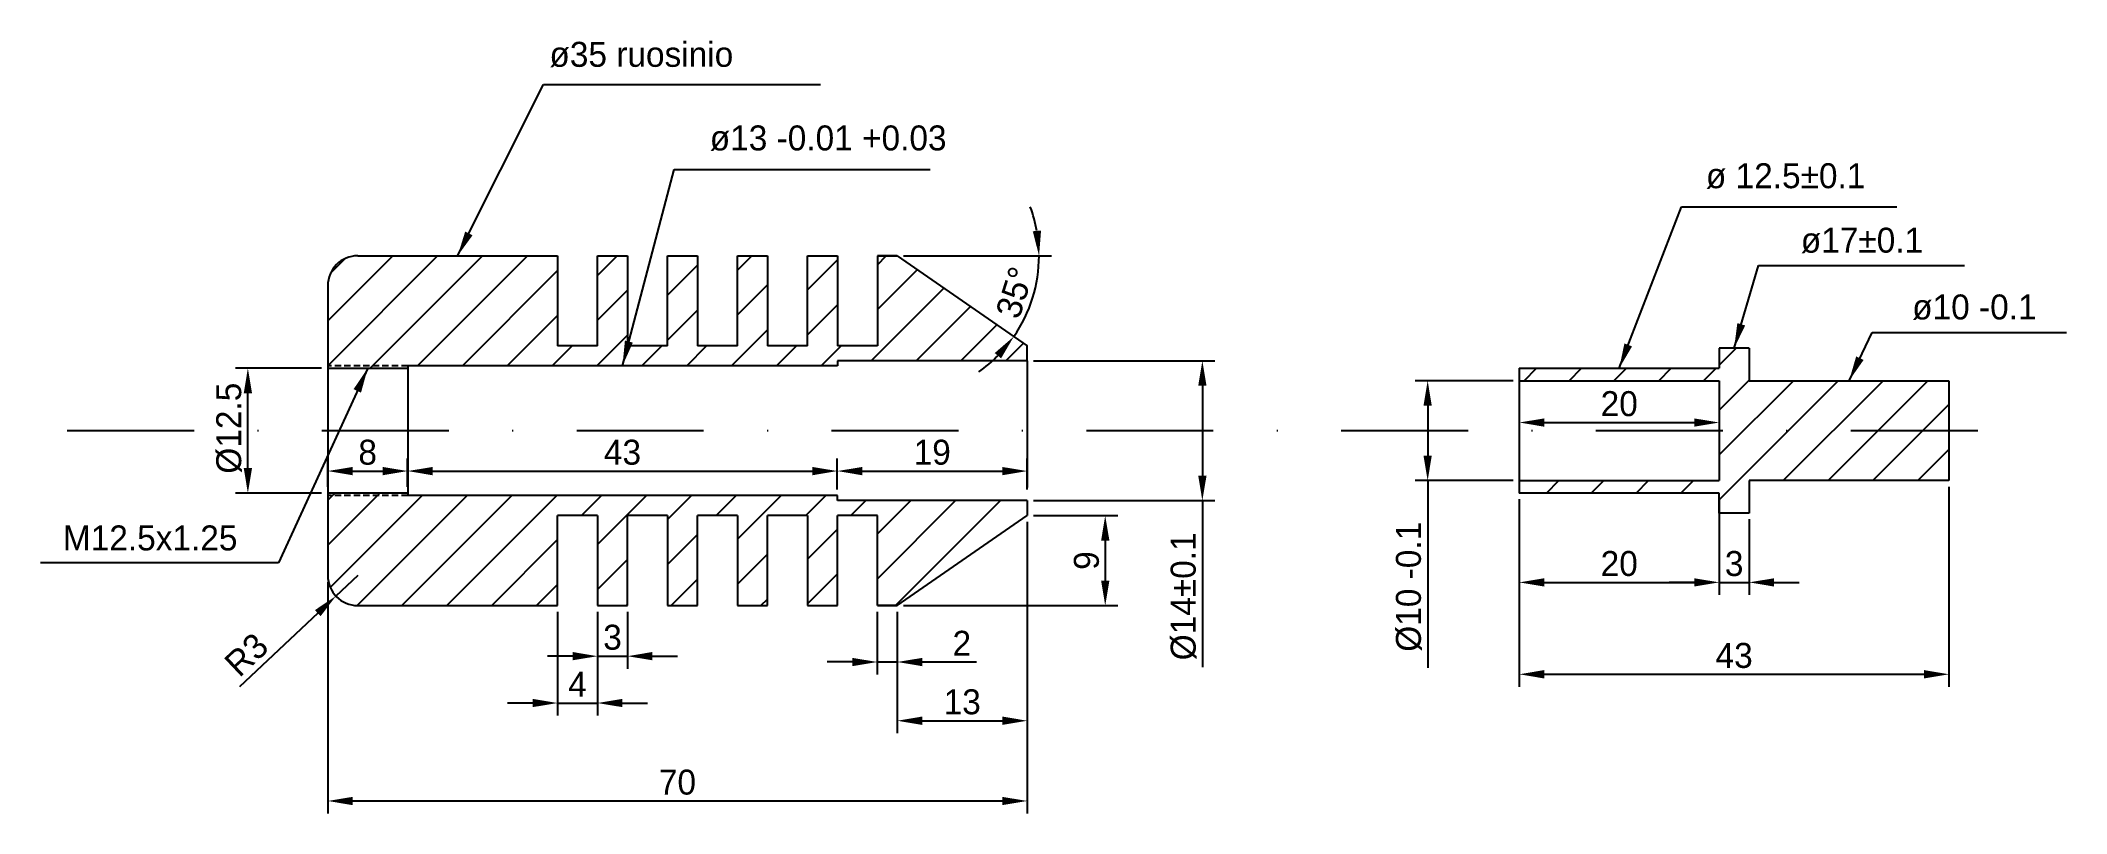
# Model space of a CAD drawing. Header units: millimetres. Extents: x -385 to -182, y 317 to 394.
import ezdxf

# ---------------------------------------------------------------- set-up
doc = ezdxf.new("R2010")
doc.units = ezdxf.units.MM
doc.linetypes.add('DASHDOT', pattern=[25.4, 12.7, -6.35, 0, -6.35])
doc.linetypes.add('HIDDEN', pattern=[9.525, 6.35, -3.175])
for name, color, linetype in [('asys', 7, 'DASHDOT'), ('dimensions', 7, 'Continuous'), ('pasleptos', 7, 'HIDDEN')]:
    doc.layers.add(name, color=color, linetype=linetype)
doc.dimstyles.new('Din-1', dxfattribs={"dimtxt": 2.5, "dimasz": 2.5, "dimexe": 1.25, "dimexo": 0.625, "dimtad": 1, "dimtxsty": 'Standard', "dimcen": 2.5, "dimadec": 0, "dimazin": 0, "dimtfac": 1, "dimtmove": 0, "dimatfit": 3, "dimfxl": 1, "dimarcsym": 0})

# ---------------------------------------------------------------- blocks, each defined once
blk = doc.blocks.new('*D52')
at = {"layer": 'Defpoints', "color": 0}
for p in [(-286.48, 346.94), (-356.48, 340.94), (-286.48, 318.38)]:
    blk.add_point(p, dxfattribs=at)
at = {"layer": 'dimensions', "color": 0, "lineweight": -2}
for p, q in [((-286.48, 346.32), (-286.48, 317.13)), ((-356.48, 340.32), (-356.48, 317.13)), ((-353.98, 318.38), (-288.98, 318.38))]:
    blk.add_line(p, q, dxfattribs=at)
at = {"layer": 'dimensions', "color": 0}
for points in [[(-353.98, 318.79), (-353.98, 317.96), (-356.48, 318.38)], [(-288.98, 317.96), (-288.98, 318.79), (-286.48, 318.38)]]:
    blk.add_solid(points, dxfattribs=at)
at = {"layer": 'dimensions', "color": 0, "insert": (-321.48, 320.25), "char_height": 2.5, "attachment_point": 5}
blk.add_mtext('70', dxfattribs=at)
blk = doc.blocks.new('*D53')
at = {"layer": 'Defpoints', "color": 0}
for p in [(-286.48, 346.94), (-299.48, 337.94), (-286.48, 326.41)]:
    blk.add_point(p, dxfattribs=at)
at = {"layer": 'dimensions', "color": 0, "lineweight": -2}
for p, q in [((-286.48, 346.32), (-286.48, 325.16)), ((-299.48, 337.32), (-299.48, 325.16)), ((-296.98, 326.41), (-288.98, 326.41))]:
    blk.add_line(p, q, dxfattribs=at)
at = {"layer": 'dimensions', "color": 0}
for points in [[(-296.98, 326.83), (-296.98, 325.99), (-299.48, 326.41)], [(-288.98, 325.99), (-288.98, 326.83), (-286.48, 326.41)]]:
    blk.add_solid(points, dxfattribs=at)
at = {"layer": 'dimensions', "color": 0, "insert": (-292.98, 328.29), "char_height": 2.5, "attachment_point": 5}
blk.add_mtext('13', dxfattribs=at)
blk = doc.blocks.new('*D54')
at = {"layer": 'Defpoints', "color": 0}
for p in [(-301.48, 337.94), (-299.48, 337.94), (-299.48, 332.29)]:
    blk.add_point(p, dxfattribs=at)
at = {"layer": 'dimensions', "color": 0, "lineweight": -2}
for p, q in [((-301.48, 337.32), (-301.48, 331.04)), ((-299.48, 337.32), (-299.48, 331.04)), ((-303.98, 332.29), (-306.48, 332.29)), ((-301.48, 332.29), (-299.48, 332.29)), ((-296.98, 332.29), (-291.56, 332.29))]:
    blk.add_line(p, q, dxfattribs=at)
at = {"layer": 'dimensions', "color": 0}
for points in [[(-303.98, 331.87), (-303.98, 332.7), (-301.48, 332.29)], [(-296.98, 332.7), (-296.98, 331.87), (-299.48, 332.29)]]:
    blk.add_solid(points, dxfattribs=at)
at = {"layer": 'dimensions', "color": 0, "insert": (-293.02, 334.16), "char_height": 2.5, "attachment_point": 5}
blk.add_mtext('2', dxfattribs=at)
blk = doc.blocks.new('*D55')
at = {"layer": 'Defpoints', "color": 0}
for p in [(-333.48, 337.94), (-329.48, 337.94), (-329.48, 328.18)]:
    blk.add_point(p, dxfattribs=at)
at = {"layer": 'dimensions', "color": 0, "lineweight": -2}
for p, q in [((-333.48, 337.32), (-333.48, 326.93)), ((-329.48, 337.32), (-329.48, 326.93)), ((-335.98, 328.18), (-338.48, 328.18)), ((-333.48, 328.18), (-329.48, 328.18)), ((-326.98, 328.18), (-324.48, 328.18))]:
    blk.add_line(p, q, dxfattribs=at)
at = {"layer": 'dimensions', "color": 0}
for points in [[(-335.98, 327.77), (-335.98, 328.6), (-333.48, 328.18)], [(-326.98, 328.6), (-326.98, 327.77), (-329.48, 328.18)]]:
    blk.add_solid(points, dxfattribs=at)
at = {"layer": 'dimensions', "color": 0, "insert": (-331.48, 330.06), "char_height": 2.5, "attachment_point": 5}
blk.add_mtext('4', dxfattribs=at)
blk = doc.blocks.new('*D56')
at = {"layer": 'Defpoints', "color": 0}
for p in [(-329.48, 337.94), (-326.48, 337.94), (-326.48, 332.87)]:
    blk.add_point(p, dxfattribs=at)
at = {"layer": 'dimensions', "color": 0, "lineweight": -2}
for p, q in [((-329.48, 337.32), (-329.48, 331.62)), ((-326.48, 337.32), (-326.48, 331.62)), ((-331.98, 332.87), (-334.48, 332.87)), ((-329.48, 332.87), (-326.48, 332.87)), ((-323.98, 332.87), (-321.48, 332.87))]:
    blk.add_line(p, q, dxfattribs=at)
at = {"layer": 'dimensions', "color": 0}
for points in [[(-331.98, 332.46), (-331.98, 333.29), (-329.48, 332.87)], [(-323.98, 333.29), (-323.98, 332.46), (-326.48, 332.87)]]:
    blk.add_solid(points, dxfattribs=at)
at = {"layer": 'dimensions', "color": 0, "insert": (-327.98, 334.75), "char_height": 2.5, "attachment_point": 5}
blk.add_mtext('3', dxfattribs=at)
blk = doc.blocks.new('*D57')
at = {"layer": 'Defpoints', "color": 0}
for p in [(-286.48, 346.94), (-299.48, 337.94), (-278.67, 337.94)]:
    blk.add_point(p, dxfattribs=at)
at = {"layer": 'dimensions', "color": 0, "lineweight": -2}
for p, q in [((-285.85, 346.94), (-277.42, 346.94)), ((-278.67, 344.44), (-278.67, 340.44)), ((-298.85, 337.94), (-277.42, 337.94))]:
    blk.add_line(p, q, dxfattribs=at)
at = {"layer": 'dimensions', "color": 0}
for points in [[(-278.25, 344.44), (-279.08, 344.44), (-278.67, 346.94)], [(-279.08, 340.44), (-278.25, 340.44), (-278.67, 337.94)]]:
    blk.add_solid(points, dxfattribs=at)
at = {"layer": 'dimensions', "color": 0, "insert": (-280.54, 342.44), "char_height": 2.5, "attachment_point": 5, "rotation": 90}
blk.add_mtext('9', dxfattribs=at)
blk = doc.blocks.new('*D58')
at = {"layer": 'Defpoints', "color": 0}
for p in [(-353.48, 340.94), (-355.66, 338.89)]:
    blk.add_point(p, dxfattribs=at)
at = {"layer": 'dimensions', "color": 0, "lineweight": -2}
for p, q in [((-353.48, 340.94), (-355.66, 338.89)), ((-357.48, 337.17), (-365.3, 329.8))]:
    blk.add_line(p, q, dxfattribs=at)
at = {"layer": 'dimensions', "color": 0}
blk.add_solid([(-357.19, 336.87), (-357.76, 337.48), (-355.66, 338.89)], dxfattribs=at)
at = {"layer": 'dimensions', "color": 0, "insert": (-364.61, 333.02), "char_height": 2.5, "attachment_point": 5, "rotation": 43.3016}
blk.add_mtext('R3', dxfattribs=at)
blk = doc.blocks.new('*D59')
at = {"layer": 'Defpoints', "color": 0}
for p in [(-305.48, 351.4), (-348.48, 349.19), (-305.48, 349.19)]:
    blk.add_point(p, dxfattribs=at)
at = {"layer": 'dimensions', "color": 0, "lineweight": -2}
for p, q in [((-348.48, 349.82), (-348.48, 352.65)), ((-345.98, 351.4), (-307.98, 351.4)), ((-305.48, 349.82), (-305.48, 352.65))]:
    blk.add_line(p, q, dxfattribs=at)
at = {"layer": 'dimensions', "color": 0}
for points in [[(-345.98, 351.81), (-345.98, 350.98), (-348.48, 351.4)], [(-307.98, 350.98), (-307.98, 351.81), (-305.48, 351.4)]]:
    blk.add_solid(points, dxfattribs=at)
at = {"layer": 'dimensions', "color": 0, "insert": (-326.98, 353.27), "char_height": 2.5, "attachment_point": 5}
blk.add_mtext('43', dxfattribs=at)
blk = doc.blocks.new('*D60')
at = {"layer": 'Defpoints', "color": 0}
for p in [(-286.48, 351.4), (-305.48, 348.94), (-286.48, 348.94)]:
    blk.add_point(p, dxfattribs=at)
at = {"layer": 'dimensions', "color": 0, "lineweight": -2}
for p, q in [((-305.48, 349.57), (-305.48, 352.65)), ((-302.98, 351.4), (-288.98, 351.4)), ((-286.48, 349.57), (-286.48, 352.65))]:
    blk.add_line(p, q, dxfattribs=at)
at = {"layer": 'dimensions', "color": 0}
for points in [[(-302.98, 351.81), (-302.98, 350.98), (-305.48, 351.4)], [(-288.98, 350.98), (-288.98, 351.81), (-286.48, 351.4)]]:
    blk.add_solid(points, dxfattribs=at)
at = {"layer": 'dimensions', "color": 0, "insert": (-295.98, 353.27), "char_height": 2.5, "attachment_point": 5}
blk.add_mtext('19', dxfattribs=at)
blk = doc.blocks.new('*D61')
at = {"layer": 'Defpoints', "color": 0}
for p in [(-301.48, 372.94), (-299.48, 372.94), (-299.48, 372.94), (-286.43, 367.37), (-286.48, 363.94)]:
    blk.add_point(p, dxfattribs=at)
at = {"layer": 'dimensions', "color": 0, "lineweight": -2}
blk.add_line((-298.85, 372.94), (-284.04, 372.94), dxfattribs=at)
for start, end in [(10.1074, 20.2148), (325.3048, 0), (305.09, 315.1974)]:
    blk.add_arc((-299.48, 372.94), 14.19, start, end, dxfattribs=at)
at = {"layer": 'dimensions', "color": 0}
for points in [[(-285.92, 375.4), (-285.09, 375.47), (-285.29, 372.94)], [(-289.09, 362.68), (-289.73, 363.21), (-287.81, 364.87)]]:
    blk.add_solid(points, dxfattribs=at)
at = {"layer": 'dimensions', "color": 0, "insert": (-287.72, 369.27), "char_height": 2.5, "attachment_point": 5, "rotation": 72.6524}
blk.add_mtext('35%%d', dxfattribs=at)
blk = doc.blocks.new('*D62')
at = {"layer": 'Defpoints', "color": 0}
for p in [(-286.48, 362.44), (-286.48, 348.44), (-268.95, 348.44)]:
    blk.add_point(p, dxfattribs=at)
at = {"layer": 'dimensions', "color": 0, "lineweight": -2}
for p, q in [((-285.85, 362.44), (-267.7, 362.44)), ((-268.95, 359.94), (-268.95, 350.94)), ((-285.85, 348.44), (-267.7, 348.44)), ((-268.95, 348.44), (-268.95, 331.78))]:
    blk.add_line(p, q, dxfattribs=at)
at = {"layer": 'dimensions', "color": 0}
for points in [[(-268.53, 359.94), (-269.36, 359.94), (-268.95, 362.44)], [(-269.36, 350.94), (-268.53, 350.94), (-268.95, 348.44)]]:
    blk.add_solid(points, dxfattribs=at)
at = {"layer": 'dimensions', "color": 0, "insert": (-270.82, 338.86), "char_height": 2.5, "attachment_point": 5, "rotation": 90}
blk.add_mtext('%%c14%%p0.1', dxfattribs=at)
blk = doc.blocks.new('*D63')
at = {"layer": 'Defpoints', "color": 0}
for p in [(-348.48, 351.4), (-356.48, 349.19), (-348.48, 349.19)]:
    blk.add_point(p, dxfattribs=at)
at = {"layer": 'dimensions', "color": 0, "lineweight": -2}
for p, q in [((-356.48, 349.82), (-356.48, 352.65)), ((-353.98, 351.4), (-350.98, 351.4)), ((-348.48, 349.82), (-348.48, 352.65))]:
    blk.add_line(p, q, dxfattribs=at)
at = {"layer": 'dimensions', "color": 0}
for points in [[(-353.98, 351.81), (-353.98, 350.98), (-356.48, 351.4)], [(-350.98, 350.98), (-350.98, 351.81), (-348.48, 351.4)]]:
    blk.add_solid(points, dxfattribs=at)
at = {"layer": 'dimensions', "color": 0, "insert": (-352.48, 353.27), "char_height": 2.5, "attachment_point": 5}
blk.add_mtext('8', dxfattribs=at)
blk = doc.blocks.new('*D64')
at = {"layer": 'Defpoints', "color": 0}
for p in [(-237.23, 349.19), (-194.23, 350.44), (-194.23, 331.06)]:
    blk.add_point(p, dxfattribs=at)
at = {"layer": 'dimensions', "color": 0, "lineweight": -2}
for p, q in [((-194.23, 349.82), (-194.23, 329.81)), ((-237.23, 348.57), (-237.23, 329.81)), ((-234.73, 331.06), (-196.73, 331.06))]:
    blk.add_line(p, q, dxfattribs=at)
at = {"layer": 'dimensions', "color": 0}
for points in [[(-234.73, 331.48), (-234.73, 330.64), (-237.23, 331.06)], [(-196.73, 330.64), (-196.73, 331.48), (-194.23, 331.06)]]:
    blk.add_solid(points, dxfattribs=at)
at = {"layer": 'dimensions', "color": 0, "insert": (-215.73, 332.93), "char_height": 2.5, "attachment_point": 5}
blk.add_mtext('43', dxfattribs=at)
blk = doc.blocks.new('*D65')
at = {"layer": 'Defpoints', "color": 0}
for p in [(-237.23, 349.19), (-217.23, 349.19), (-217.23, 340.26)]:
    blk.add_point(p, dxfattribs=at)
at = {"layer": 'dimensions', "color": 0, "lineweight": -2}
for p, q in [((-237.23, 348.57), (-237.23, 339.01)), ((-217.23, 348.57), (-217.23, 339.01)), ((-234.73, 340.26), (-219.73, 340.26))]:
    blk.add_line(p, q, dxfattribs=at)
at = {"layer": 'dimensions', "color": 0}
for points in [[(-234.73, 340.67), (-234.73, 339.84), (-237.23, 340.26)], [(-219.73, 339.84), (-219.73, 340.67), (-217.23, 340.26)]]:
    blk.add_solid(points, dxfattribs=at)
at = {"layer": 'dimensions', "color": 0, "insert": (-227.23, 342.13), "char_height": 2.5, "attachment_point": 5}
blk.add_mtext('20', dxfattribs=at)
blk = doc.blocks.new('*D66')
at = {"layer": 'Defpoints', "color": 0}
for p in [(-217.23, 347.19), (-214.23, 347.19), (-214.23, 340.26)]:
    blk.add_point(p, dxfattribs=at)
at = {"layer": 'dimensions', "color": 0, "lineweight": -2}
for p, q in [((-217.23, 346.57), (-217.23, 339.01)), ((-214.23, 346.57), (-214.23, 339.01)), ((-219.73, 340.26), (-222.23, 340.26)), ((-217.23, 340.26), (-214.23, 340.26)), ((-211.73, 340.26), (-209.23, 340.26))]:
    blk.add_line(p, q, dxfattribs=at)
at = {"layer": 'dimensions', "color": 0}
for points in [[(-219.73, 339.84), (-219.73, 340.67), (-217.23, 340.26)], [(-211.73, 340.67), (-211.73, 339.84), (-214.23, 340.26)]]:
    blk.add_solid(points, dxfattribs=at)
at = {"layer": 'dimensions', "color": 0, "insert": (-215.73, 342.13), "char_height": 2.5, "attachment_point": 5}
blk.add_mtext('3', dxfattribs=at)
blk = doc.blocks.new('*D67')
at = {"layer": 'Defpoints', "color": 0}
for p in [(-237.23, 360.44), (-217.23, 360.44), (-217.23, 356.26)]:
    blk.add_point(p, dxfattribs=at)
at = {"layer": 'dimensions', "color": 0, "lineweight": -2}
for p, q in [((-237.23, 359.82), (-237.23, 355.01)), ((-217.23, 359.82), (-217.23, 355.01)), ((-234.73, 356.26), (-219.73, 356.26))]:
    blk.add_line(p, q, dxfattribs=at)
at = {"layer": 'dimensions', "color": 0}
for points in [[(-234.73, 356.67), (-234.73, 355.84), (-237.23, 356.26)], [(-219.73, 355.84), (-219.73, 356.67), (-217.23, 356.26)]]:
    blk.add_solid(points, dxfattribs=at)
at = {"layer": 'dimensions', "color": 0, "insert": (-227.23, 358.13), "char_height": 2.5, "attachment_point": 5}
blk.add_mtext('20', dxfattribs=at)
blk = doc.blocks.new('*D68')
at = {"layer": 'Defpoints', "color": 0}
for p in [(-237.23, 360.44), (-246.4, 350.44), (-237.23, 350.44)]:
    blk.add_point(p, dxfattribs=at)
at = {"layer": 'dimensions', "color": 0, "lineweight": -2}
for p, q in [((-237.85, 360.44), (-247.65, 360.44)), ((-246.4, 357.94), (-246.4, 352.94)), ((-237.85, 350.44), (-247.65, 350.44)), ((-246.4, 350.44), (-246.4, 331.69))]:
    blk.add_line(p, q, dxfattribs=at)
at = {"layer": 'dimensions', "color": 0}
for points in [[(-245.99, 357.94), (-246.82, 357.94), (-246.4, 360.44)], [(-246.82, 352.94), (-245.99, 352.94), (-246.4, 350.44)]]:
    blk.add_solid(points, dxfattribs=at)
at = {"layer": 'dimensions', "color": 0, "insert": (-248.28, 339.82), "char_height": 2.5, "attachment_point": 5, "rotation": 90}
blk.add_mtext('%%c10 -0.1', dxfattribs=at)
blk = doc.blocks.new('*D69')
at = {"layer": 'Defpoints', "color": 0}
for p in [(-364.47, 361.69), (-356.48, 361.69), (-356.48, 349.19)]:
    blk.add_point(p, dxfattribs=at)
at = {"layer": 'dimensions', "color": 0, "lineweight": -2}
for p, q in [((-357.1, 361.69), (-365.72, 361.69)), ((-364.47, 351.69), (-364.47, 359.19)), ((-357.1, 349.19), (-365.72, 349.19))]:
    blk.add_line(p, q, dxfattribs=at)
at = {"layer": 'dimensions', "color": 0}
for points in [[(-364.05, 359.19), (-364.88, 359.19), (-364.47, 361.69)], [(-364.88, 351.69), (-364.05, 351.69), (-364.47, 349.19)]]:
    blk.add_solid(points, dxfattribs=at)
at = {"layer": 'dimensions', "color": 0, "insert": (-366.34, 355.69), "char_height": 2.5, "attachment_point": 5, "rotation": 90}
blk.add_mtext('%%c12.5', dxfattribs=at)

msp = doc.modelspace()

# ---------------------------------------------------------------- hatches: boundary and pattern name
h = msp.add_hatch()
h.set_pattern_fill('ANSI31', color=256, style=0)
edge = h.paths.add_edge_path()
edge.add_line((-353.475, 372.944), (-333.475, 372.944))
edge.add_line((-333.475, 372.944), (-333.475, 363.944))
edge.add_line((-329.475, 363.944), (-333.475, 363.944))
edge.add_line((-329.475, 363.944), (-329.475, 372.944))
edge.add_line((-329.475, 372.944), (-326.475, 372.944))
edge.add_line((-326.475, 372.944), (-326.475, 363.944))
edge.add_line((-322.475, 363.944), (-326.475, 363.944))
edge.add_line((-322.475, 363.944), (-322.475, 372.944))
edge.add_line((-322.475, 372.944), (-319.475, 372.944))
edge.add_line((-319.475, 372.944), (-319.475, 363.944))
edge.add_line((-315.475, 363.944), (-319.475, 363.944))
edge.add_line((-315.475, 363.944), (-315.475, 372.944))
edge.add_line((-315.475, 372.944), (-312.475, 372.944))
edge.add_line((-312.475, 372.944), (-312.475, 363.944))
edge.add_line((-308.475, 363.944), (-312.475, 363.944))
edge.add_line((-308.475, 363.944), (-308.475, 372.944))
edge.add_line((-308.475, 372.944), (-305.475, 372.944))
edge.add_line((-305.475, 372.944), (-305.475, 363.944))
edge.add_line((-301.475, 363.944), (-305.475, 363.944))
edge.add_line((-301.475, 372.944), (-301.475, 363.944))
edge.add_line((-299.475, 372.944), (-301.475, 372.944))
edge.add_line((-301.475, 372.944), (-299.475, 372.944))
edge.add_line((-301.475, 372.944), (-301.475, 372.944))
edge.add_line((-301.475, 372.944), (-299.475, 372.944))
edge.add_line((-299.475, 372.944), (-286.475, 363.944))
edge.add_line((-286.475, 362.444), (-286.475, 363.944))
edge.add_arc((-353.475, 369.944), 3, 90, 180)
edge.add_line((-356.475, 369.944), (-356.475, 361.694))
edge.add_line((-356.475, 361.694), (-348.475, 361.694))
edge.add_line((-286.475, 362.444), (-305.475, 362.444))
edge.add_line((-305.475, 362.444), (-305.475, 361.944))
edge.add_line((-305.475, 361.944), (-348.475, 361.944))
h = msp.add_hatch()
h.set_pattern_fill('ANSI31', color=256, style=0)
edge = h.paths.add_edge_path()
edge.add_line((-237.229, 361.694), (-217.229, 361.694))
edge.add_line((-237.229, 361.694), (-237.229, 360.444))
edge.add_line((-217.229, 363.694), (-217.229, 361.694))
edge.add_line((-214.229, 363.694), (-217.229, 363.694))
edge.add_line((-214.229, 363.694), (-214.229, 360.444))
edge.add_line((-214.229, 360.444), (-194.229, 360.444))
edge.add_line((-194.229, 360.444), (-194.229, 350.444))
edge.add_line((-194.229, 350.444), (-214.229, 350.444))
edge.add_line((-214.229, 350.444), (-214.229, 347.194))
edge.add_line((-214.229, 347.194), (-217.229, 347.194))
edge.add_line((-217.229, 347.194), (-217.229, 349.194))
edge.add_line((-217.229, 349.194), (-237.229, 349.194))
edge.add_line((-237.229, 350.444), (-237.229, 349.194))
edge.add_line((-237.229, 360.444), (-217.229, 360.444))
edge.add_line((-217.229, 360.444), (-217.229, 350.444))
edge.add_line((-237.229, 350.444), (-217.229, 350.444))
h = msp.add_hatch()
h.set_pattern_fill('ANSI31', color=256, style=0)
edge = h.paths.add_edge_path()
edge.add_line((-348.475, 349.194), (-356.475, 349.194))
edge.add_line((-356.475, 349.194), (-356.475, 340.944))
edge.add_arc((-353.475, 340.944), 3, 180, 270)
edge.add_line((-353.475, 337.944), (-333.475, 337.944))
edge.add_line((-333.475, 337.944), (-333.475, 346.944))
edge.add_line((-329.475, 346.944), (-333.475, 346.944))
edge.add_line((-329.475, 346.944), (-329.475, 337.944))
edge.add_line((-329.475, 337.944), (-326.475, 337.944))
edge.add_line((-326.475, 337.944), (-326.475, 346.944))
edge.add_line((-322.475, 346.944), (-326.475, 346.944))
edge.add_line((-322.475, 346.944), (-322.475, 337.944))
edge.add_line((-322.475, 337.944), (-319.475, 337.944))
edge.add_line((-319.475, 337.944), (-319.475, 346.944))
edge.add_line((-315.475, 346.944), (-319.475, 346.944))
edge.add_line((-315.475, 346.944), (-315.475, 337.944))
edge.add_line((-315.475, 337.944), (-312.475, 337.944))
edge.add_line((-312.475, 337.944), (-312.475, 346.944))
edge.add_line((-308.475, 346.944), (-312.475, 346.944))
edge.add_line((-308.475, 346.944), (-308.475, 337.944))
edge.add_line((-308.475, 337.944), (-305.475, 337.944))
edge.add_line((-305.475, 337.944), (-305.475, 346.944))
edge.add_line((-301.475, 346.944), (-305.475, 346.944))
edge.add_line((-301.475, 337.944), (-301.475, 346.944))
edge.add_line((-299.475, 337.944), (-301.475, 337.944))
edge.add_line((-301.475, 337.944), (-299.475, 337.944))
edge.add_line((-301.475, 337.944), (-301.475, 337.944))
edge.add_line((-301.475, 337.944), (-299.475, 337.944))
edge.add_line((-299.475, 337.944), (-286.475, 346.944))
edge.add_line((-286.475, 348.444), (-286.475, 346.944))
edge.add_line((-286.475, 348.444), (-305.475, 348.444))
edge.add_line((-305.475, 348.444), (-305.475, 348.944))
edge.add_line((-305.475, 348.944), (-348.475, 348.944))

# ---------------------------------------------------------------- linework, layer by layer
for p, q in [((-353.475, 372.944), (-333.475, 372.944)), ((-333.475, 372.944), (-333.475, 363.944)), ((-329.475, 363.944), (-329.475, 372.944)), ((-329.475, 372.944), (-326.475, 372.944)), ((-326.475, 372.944), (-326.475, 363.944)), ((-322.475, 363.944), (-322.475, 372.944)), ((-322.475, 372.944), (-319.475, 372.944)), ((-319.475, 372.944), (-319.475, 363.944)), ((-315.475, 363.944), (-315.475, 372.944)), ((-315.475, 372.944), (-312.475, 372.944)), ((-312.475, 372.944), (-312.475, 363.944)), ((-308.475, 363.944), (-308.475, 372.944)), ((-308.475, 372.944), (-305.475, 372.944)), ((-305.475, 372.944), (-305.475, 363.944)), ((-299.475, 372.944), (-301.475, 372.944)), ((-301.475, 372.944), (-301.475, 363.944)), ((-301.475, 372.944), (-301.475, 372.944)), ((-301.475, 372.944), (-299.475, 372.944)), ((-301.475, 372.944), (-299.475, 372.944)), ((-299.475, 372.944), (-286.475, 363.944)), ((-356.475, 369.944), (-356.475, 361.694)), ((-329.475, 363.944), (-333.475, 363.944)), ((-322.475, 363.944), (-326.475, 363.944)), ((-315.475, 363.944), (-319.475, 363.944)), ((-308.475, 363.944), (-312.475, 363.944)), ((-301.475, 363.944), (-305.475, 363.944)), ((-286.475, 362.444), (-286.475, 363.944)), ((-214.229, 363.694), (-217.229, 363.694)), ((-217.229, 363.694), (-217.229, 361.694)), ((-214.229, 363.694), (-214.229, 360.444)), ((-356.475, 361.694), (-348.475, 361.694)), ((-356.475, 361.694), (-356.475, 349.194)), ((-348.475, 361.944), (-348.475, 348.944)), ((-305.475, 361.944), (-348.475, 361.944)), ((-286.475, 362.444), (-305.475, 362.444)), ((-305.475, 362.444), (-305.475, 361.944)), ((-237.229, 361.694), (-217.229, 361.694)), ((-237.229, 361.694), (-237.229, 360.444)), ((-237.229, 360.444), (-217.229, 360.444)), ((-237.229, 360.444), (-237.229, 350.444)), ((-217.229, 360.444), (-217.229, 350.444)), ((-214.229, 360.444), (-194.229, 360.444)), ((-194.229, 360.444), (-194.229, 350.444)), ((-348.475, 349.194), (-356.475, 349.194)), ((-356.475, 349.194), (-356.475, 340.944)), ((-305.475, 348.944), (-348.475, 348.944)), ((-305.475, 348.444), (-305.475, 348.944)), ((-237.229, 350.444), (-217.229, 350.444)), ((-237.229, 350.444), (-237.229, 349.194)), ((-217.229, 349.194), (-237.229, 349.194)), ((-217.229, 347.194), (-217.229, 349.194)), ((-194.229, 350.444), (-214.229, 350.444)), ((-214.229, 350.444), (-214.229, 347.194)), ((-333.475, 337.944), (-333.475, 346.944)), ((-329.475, 346.944), (-333.475, 346.944)), ((-329.475, 346.944), (-329.475, 337.944)), ((-326.475, 337.944), (-326.475, 346.944)), ((-322.475, 346.944), (-326.475, 346.944)), ((-322.475, 346.944), (-322.475, 337.944)), ((-319.475, 337.944), (-319.475, 346.944)), ((-315.475, 346.944), (-319.475, 346.944)), ((-315.475, 346.944), (-315.475, 337.944)), ((-312.475, 337.944), (-312.475, 346.944)), ((-308.475, 346.944), (-312.475, 346.944)), ((-308.475, 346.944), (-308.475, 337.944)), ((-286.475, 348.444), (-305.475, 348.444)), ((-305.475, 337.944), (-305.475, 346.944)), ((-301.475, 346.944), (-305.475, 346.944)), ((-301.475, 337.944), (-301.475, 346.944)), ((-299.475, 337.944), (-286.475, 346.944)), ((-286.475, 348.444), (-286.475, 346.944)), ((-214.229, 347.194), (-217.229, 347.194)), ((-353.475, 337.944), (-333.475, 337.944)), ((-329.475, 337.944), (-326.475, 337.944)), ((-322.475, 337.944), (-319.475, 337.944)), ((-315.475, 337.944), (-312.475, 337.944)), ((-308.475, 337.944), (-305.475, 337.944)), ((-299.475, 337.944), (-301.475, 337.944)), ((-301.475, 337.944), (-301.475, 337.944)), ((-301.475, 337.944), (-299.475, 337.944)), ((-301.475, 337.944), (-299.475, 337.944))]:
    msp.add_line(p, q)
for centre, start, end in [((-353.475, 369.944), 90, 180), ((-353.475, 340.944), 180, 270)]:
    msp.add_arc(centre, 3, start, end)
at = {"layer": 'asys'}
for p, q in [((-286.475, 362.444), (-286.475, 348.444)), ((-382.557, 355.444), (-188.095, 355.444))]:
    msp.add_line(p, q, dxfattribs=at)
at = {"layer": 'pasleptos', "ltscale": 0.1}
for p, q in [((-348.475, 361.944), (-356.475, 361.944)), ((-348.475, 348.944), (-356.475, 348.944))]:
    msp.add_line(p, q, dxfattribs=at)

# ---------------------------------------------------------------- texts
at = {"layer": 'dimensions', "linetype": 'Continuous'}
for s, p in [('ø35 ruosinio', (-334.29, 391.86)), ('ø13 -0.01 +0.03', (-318.244, 383.492)), ('ø 12.5±0.1', (-218.557, 379.71)), ('ø17%%p0.1', (-209.057, 373.259)), ('ø10 -0.1', (-197.915, 366.574)), ('M12.5x1.25', (-382.982, 343.456))]:
    msp.add_text(s, height=2.5, dxfattribs=at).set_placement(p)

# ---------------------------------------------------------------- dimensions: what is measured, and where the dimension line sits
at = {"layer": 'dimensions'}
dim = msp.add_angular_dim_2l(base=(-286.426, 367.37), line1=((-301.475, 372.944), (-299.475, 372.944)), line2=((-299.475, 372.944), (-286.475, 363.944)), dimstyle='Din-1', dxfattribs=at)
dim.commit()
dim.dimension.update_dxf_attribs({"geometry": '*D61', "text_midpoint": (-287.72, 369.272)})
dim = msp.add_linear_dim(base=(-364.468, 361.694), p1=(-356.475, 349.194), p2=(-356.475, 361.694), angle=90, text='%%c12.5', dimstyle='Din-1', dxfattribs=at)
dim.commit()
dim.dimension.update_dxf_attribs({"geometry": '*D69', "text_midpoint": (-364.468, 355.691), "dimtype": 160})
for base, p1, p2, text, picture, middle in [((-268.947, 348.444), (-286.475, 362.444), (-286.475, 348.444), '%%c14%%p0.1', '*D62', (-270.822, 338.861)), ((-246.404, 350.444), (-237.229, 360.444), (-237.229, 350.444), '%%c10 -0.1', '*D68', (-248.279, 339.819))]:
    dim = msp.add_linear_dim(base=base, p1=p1, p2=p2, angle=90, text=text, dimstyle='Din-1', dxfattribs=at)
    dim.commit()
    dim.dimension.update_dxf_attribs({"geometry": picture, "text_midpoint": middle})
for base, p1, p2, picture, middle in [((-217.229, 356.256), (-237.229, 360.444), (-217.229, 360.444), '*D67', (-227.229, 356.256)), ((-286.475, 318.377), (-356.475, 340.944), (-286.475, 346.944), '*D52', (-321.475, 318.377)), ((-286.475, 326.412), (-299.475, 337.944), (-286.475, 346.944), '*D53', (-292.975, 326.412))]:
    dim = msp.add_linear_dim(base=base, p1=p1, p2=p2, dimstyle='Din-1', dxfattribs=at)
    dim.commit()
    dim.dimension.update_dxf_attribs({"geometry": picture, "text_midpoint": middle, "dimtype": 160})
for base, p1, p2, picture, middle in [((-348.475, 351.396), (-356.475, 349.194), (-348.475, 349.194), '*D63', (-352.475, 353.271)), ((-305.475, 351.396), (-348.475, 349.194), (-305.475, 349.194), '*D59', (-326.975, 353.271)), ((-286.475, 351.396), (-305.475, 348.944), (-286.475, 348.944), '*D60', (-295.975, 353.271)), ((-194.229, 331.06), (-237.229, 349.194), (-194.229, 350.444), '*D64', (-215.729, 332.935)), ((-217.229, 340.255), (-237.229, 349.194), (-217.229, 349.194), '*D65', (-227.229, 342.13)), ((-214.229, 340.255), (-217.229, 347.194), (-214.229, 347.194), '*D66', (-215.729, 342.13)), ((-329.475, 328.183), (-333.475, 337.944), (-329.475, 337.944), '*D55', (-331.475, 330.058)), ((-326.475, 332.874), (-329.475, 337.944), (-326.475, 337.944), '*D56', (-327.975, 334.749)), ((-299.475, 332.285), (-301.475, 337.944), (-299.475, 337.944), '*D54', (-293.017, 334.16))]:
    dim = msp.add_linear_dim(base=base, p1=p1, p2=p2, dimstyle='Din-1', dxfattribs=at)
    dim.commit()
    dim.dimension.update_dxf_attribs({"geometry": picture, "text_midpoint": middle})
dim = msp.add_linear_dim(base=(-278.666, 337.944), p1=(-286.475, 346.944), p2=(-299.475, 337.944), angle=90, dimstyle='Din-1', dxfattribs=at)
dim.commit()
dim.dimension.update_dxf_attribs({"geometry": '*D57', "text_midpoint": (-280.541, 342.444)})
dim = msp.add_radius_dim(center=(-353.475, 340.944), mpoint=(-355.658, 338.886), dimstyle='Din-1', dxfattribs=at)
dim.commit()
dim.dimension.update_dxf_attribs({"geometry": '*D58', "text_midpoint": (-363.329, 331.658), "dimtype": 164})

# ---------------------------------------------------------------- leaders
for points in [[(-343.475, 372.944), (-334.877, 390.1), (-307.167, 390.1)], [(-326.975, 361.944), (-321.799, 381.597), (-296.181, 381.597)], [(-227.229, 361.694), (-220.984, 377.857), (-199.442, 377.857)], [(-215.729, 363.694), (-213.279, 371.969), (-192.675, 371.969)], [(-204.229, 360.444), (-201.902, 365.284), (-182.471, 365.284)], [(-352.475, 361.694), (-361.405, 342.224), (-385.219, 342.224)]]:
    msp.add_leader(points, dimstyle='Din-1', override={"dimtad": 0}, dxfattribs=at)

doc.saveas('drawing.dxf')
